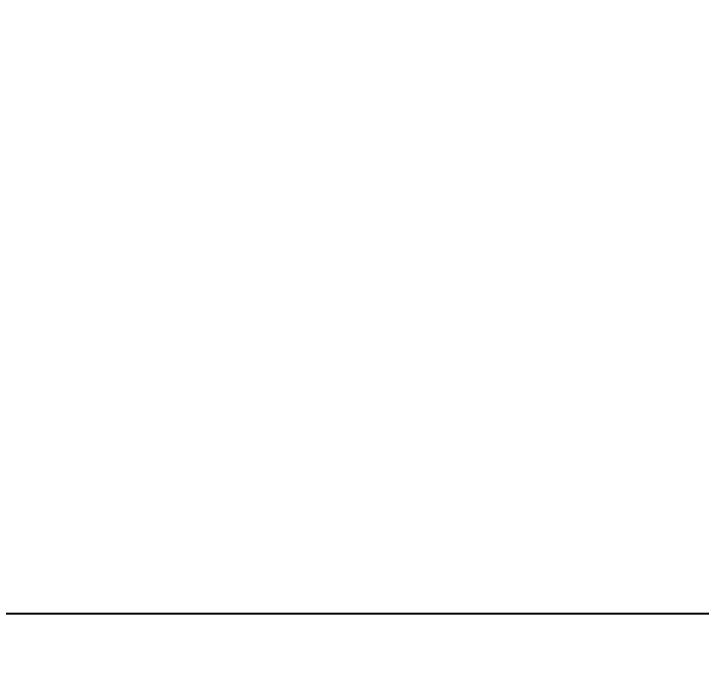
# Model space of a CAD drawing. Header units: millimetres. Extents: x 2391 to 3323, y 1596 to 2537.
# Drawn here: x 2611.73 to 2621.5, y 2465.28 to 2474.46 of the extents above; entities that cross this region are included whole.
import ezdxf

# ---------------------------------------------------------------- set-up
doc = ezdxf.new("R2010")
doc.units = ezdxf.units.MM
doc.layers.get('Defpoints').update_dxf_attribs({"color": 115})
doc.layers.add('dimensions', color=203, linetype='Continuous')
doc.styles.get("Standard").update_dxf_attribs({"font": 'arial.ttf'})
doc.dimstyles.new('Copy of Standard', dxfattribs={"dimtxt": 0.5, "dimasz": 0.18, "dimexe": 0.18, "dimexo": 0.0625, "dimgap": 0.09, "dimtad": 0, "dimzin": 0, "dimdsep": 46, "dimtxsty": 'Standard', "dimcen": 0.09, "dimadec": 0, "dimazin": 0, "dimtfac": 1, "dimtofl": 0, "dimtmove": 0, "dimatfit": 3, "dimfxl": 1, "dimtolj": 1, "dimtzin": 0, "dimarcsym": 0})

# ---------------------------------------------------------------- blocks, each defined once
blk = doc.blocks.new('*D20')
at = {"layer": 'Defpoints', "color": 0, "transparency": 16777216}
for p in [(2602.4574, 2475.3029), (2633.5828, 2475.3029), (2602.4574, 2465.9429)]:
    blk.add_point(p, dxfattribs=at)
at = {"layer": 'dimensions', "color": 0, "lineweight": -2, "transparency": 16777216}
for p, q in [((2602.5199, 2475.3029), (2633.7628, 2475.3029)), ((2633.5828, 2475.1229), (2633.5828, 2471.3622)), ((2633.5828, 2466.1229), (2633.5828, 2469.8837)), ((2602.5199, 2465.9429), (2633.7628, 2465.9429))]:
    blk.add_line(p, q, dxfattribs=at)
at = {"layer": 'dimensions', "color": 0, "transparency": 16777216}
for points in [[(2633.5528, 2475.1229), (2633.6128, 2475.1229), (2633.5828, 2475.3029)], [(2633.5528, 2466.1229), (2633.6128, 2466.1229), (2633.5828, 2465.9429)]]:
    blk.add_solid(points, dxfattribs=at)
at = {"layer": 'dimensions', "color": 0, "lineweight": 13, "transparency": 16777216, "insert": (2633.5828, 2470.6229), "char_height": 0.5, "attachment_point": 5, "rotation": 90}
blk.add_mtext('\\A1;9.36', dxfattribs=at)
blk = doc.blocks.new('*D27')
at = {"layer": 'Defpoints', "color": 0, "transparency": 16777216}
for p in [(2602.4574, 2465.9429), (2633.5828, 2465.9429), (2602.4574, 2456.5829)]:
    blk.add_point(p, dxfattribs=at)
at = {"layer": 'dimensions', "color": 0, "lineweight": -2, "transparency": 16777216}
for p, q in [((2602.5199, 2465.9429), (2633.7628, 2465.9429)), ((2633.5828, 2465.7629), (2633.5828, 2462.0022)), ((2633.5828, 2456.7629), (2633.5828, 2460.5237)), ((2602.5199, 2456.5829), (2633.7628, 2456.5829))]:
    blk.add_line(p, q, dxfattribs=at)
at = {"layer": 'dimensions', "color": 0, "transparency": 16777216}
for points in [[(2633.5528, 2465.7629), (2633.6128, 2465.7629), (2633.5828, 2465.9429)], [(2633.5528, 2456.7629), (2633.6128, 2456.7629), (2633.5828, 2456.5829)]]:
    blk.add_solid(points, dxfattribs=at)
at = {"layer": 'dimensions', "color": 0, "lineweight": 13, "transparency": 16777216, "insert": (2633.5828, 2461.2629), "char_height": 0.5, "attachment_point": 5, "rotation": 90}
blk.add_mtext('\\A1;9.36', dxfattribs=at)

msp = doc.modelspace()

# ---------------------------------------------------------------- dimensions: what is measured, and where the dimension line sits
at = {"layer": 'dimensions', "lineweight": 13}
for base, p1, p2, picture, middle in [((2633.5828, 2475.3029), (2602.4574, 2465.9429), (2602.4574, 2475.3029), '*D20', (2633.5828, 2470.6229)), ((2633.5828, 2465.9429), (2602.4574, 2456.5829), (2602.4574, 2465.9429), '*D27', (2633.5828, 2461.2629))]:
    dim = msp.add_linear_dim(base=base, p1=p1, p2=p2, angle=90, dimstyle='Copy of Standard', dxfattribs=at)
    dim.commit()
    dim.dimension.update_dxf_attribs({"geometry": picture, "text_midpoint": middle})

doc.saveas('drawing.dxf')
